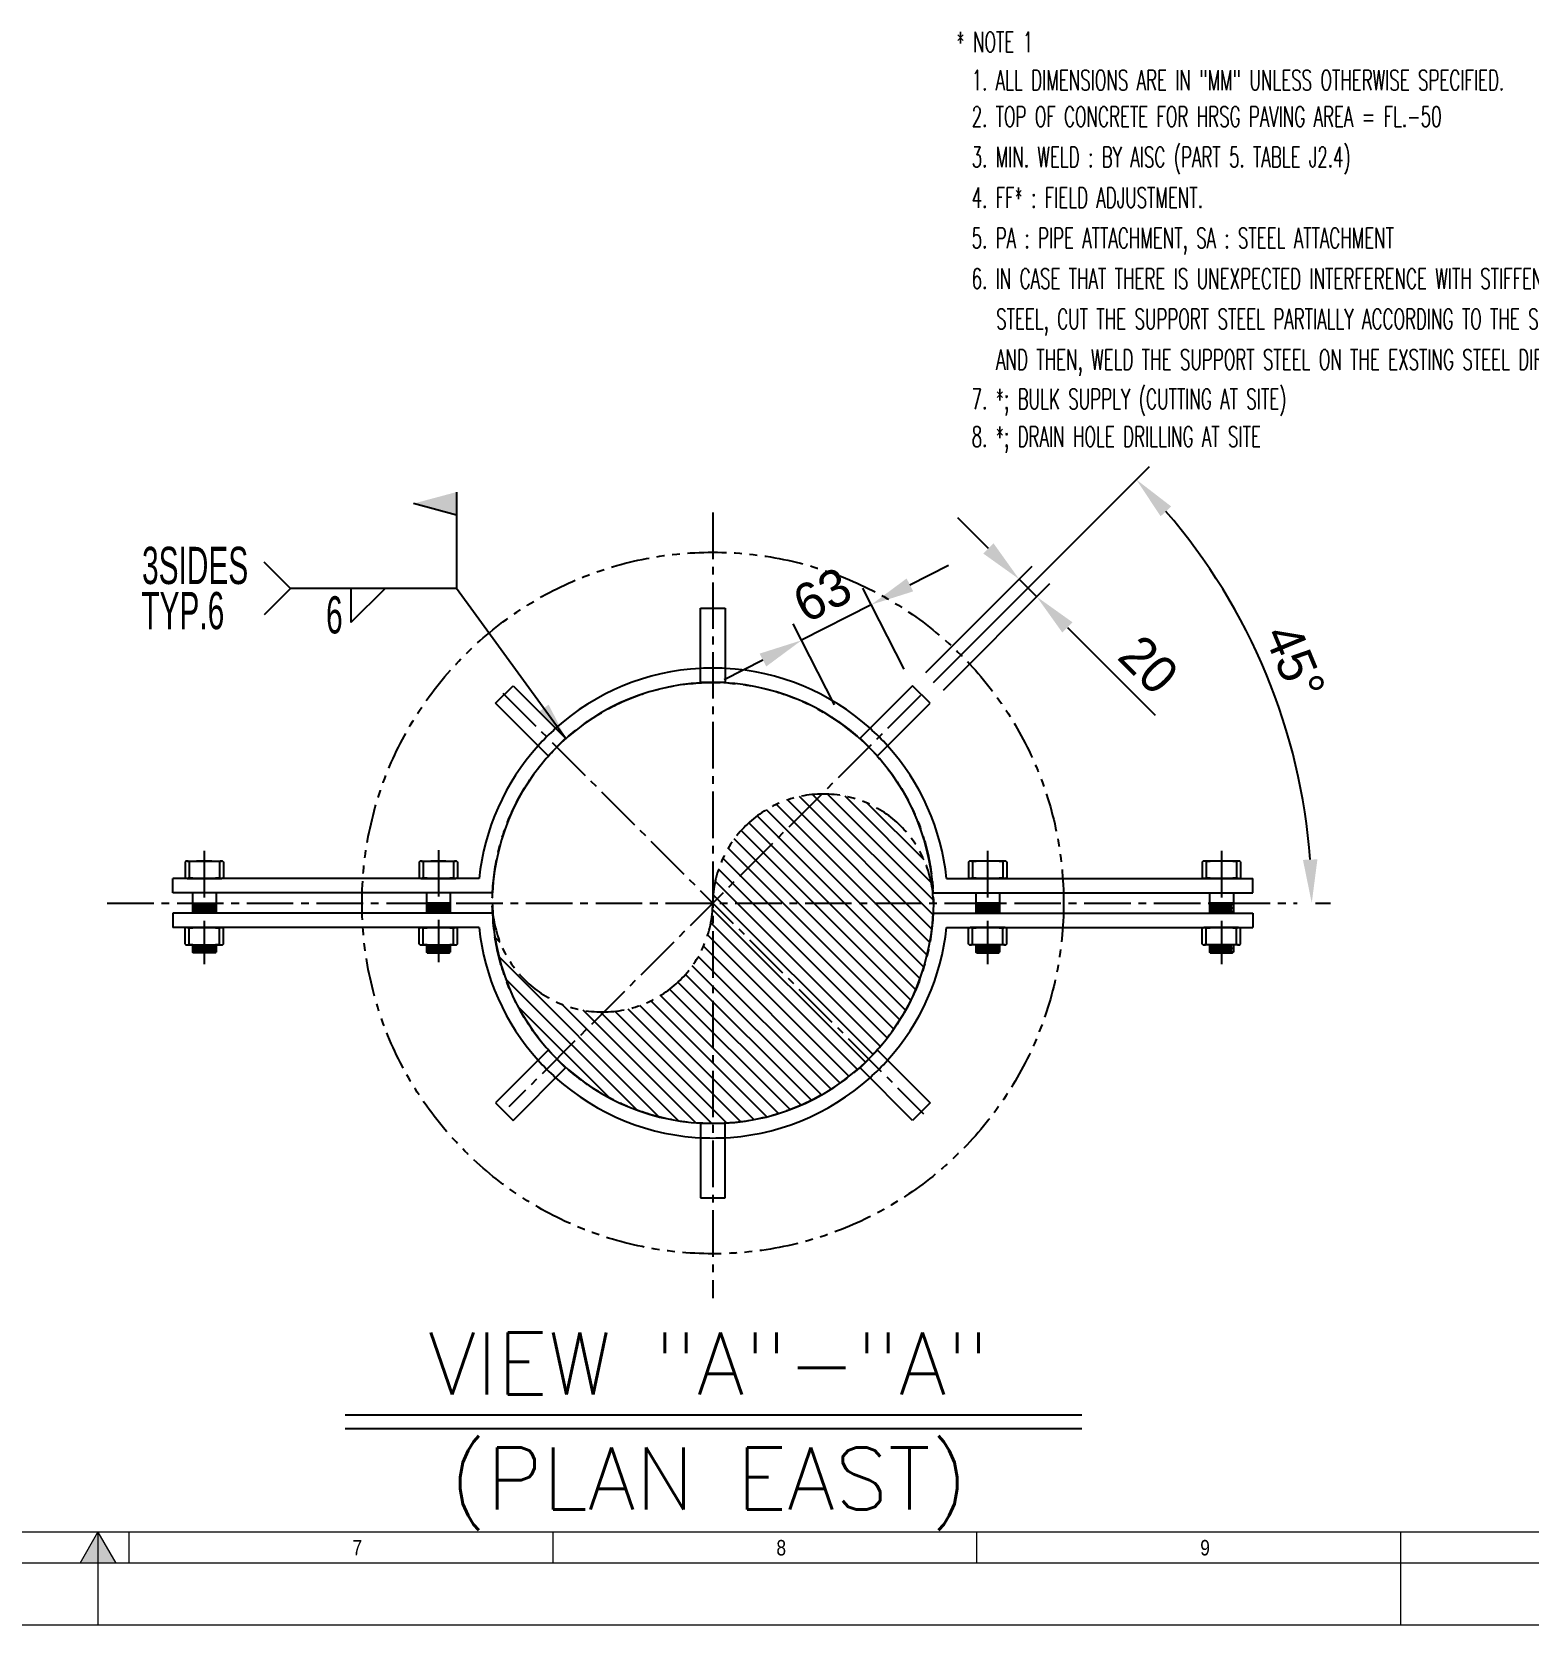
# Model space of a CAD drawing. Header units: millimetres. Extents: x 0 to 4222, y 0 to 2966.
# Drawn here: x 2047 to 3254, y 0 to 1285 of the extents above; entities that cross this region are included whole.
import ezdxf
from ezdxf.enums import TextEntityAlignment as Align

# ---------------------------------------------------------------- set-up
doc = ezdxf.new("R2010")
doc.units = ezdxf.units.MM
doc.header["$LTSCALE"] = 50
doc.linetypes.add('CENTER2', pattern=[1.125, 0.75, -0.125, 0.125, -0.125])
doc.linetypes.add('PHANTOM2', pattern=[1.25, 0.625, -0.125, 0.125, -0.125, 0.125, -0.125])
for name, color, linetype in [('1. continuous', 3, 'Continuous'), ('2', 2, 'Continuous'), ('3', 3, 'Continuous'), ('3. phantom', 6, 'PHANTOM2'), ('5. text', 2, 'Continuous'), ('7. center', 1, 'CENTER2'), ('dimension', 7, 'Continuous'), ('text', 2, 'Continuous')]:
    doc.layers.add(name, color=color, linetype=linetype)
for name, color, linetype, lineweight in [('4', 4, 'Continuous', 9), ('G-ANNO-BRDR', 3, 'Continuous', 0), ('G-ANNO-TTLB', 7, 'Continuous', 0)]:
    doc.layers.add(name, color=color, linetype=linetype, lineweight=lineweight)
doc.styles.add('ROMANS', font='romans.shx', dxfattribs={"width": 0.8, "bigfont": 'whgtxt.shx'})
doc.styles.add('Style-Arial', font='ARIAL.TTF')
doc.dimstyles.new('ISO-25', dxfattribs={"dimscale": 10, "dimtxt": 3, "dimasz": 3, "dimexe": 1.5, "dimexo": 1.5, "dimgap": 1, "dimtad": 1, "dimdec": 0, "dimrnd": 0.5, "dimtxsty": 'Standard', "dimcen": 2.5, "dimclrd": 4, "dimclre": 4, "dimclrt": 2, "dimadec": 0, "dimazin": 0, "dimtfac": 1, "dimtdec": 0, "dimtmove": 0, "dimatfit": 3, "dimfxl": 1, "dimarcsym": 0})
doc.dimstyles.get("Standard").update_dxf_attribs({"dimtxt": 0.18, "dimasz": 0.18, "dimexe": 0.18, "dimexo": 0.0625, "dimgap": 0.09, "dimtad": 0, "dimtih": 1, "dimtoh": 1, "dimdec": 4, "dimzin": 0, "dimdsep": 46, "dimtxsty": 'Standard', "dimcen": 0.09, "dimadec": 0, "dimazin": 0, "dimtfac": 1, "dimtdec": 4, "dimtofl": 0, "dimtmove": 0, "dimatfit": 3, "dimfxl": 1, "dimtolj": 1, "dimtzin": 0, "dimarcsym": 0})

# ---------------------------------------------------------------- blocks, each defined once
blk = doc.blocks.new('*D9')
at = {"color": 4, "lineweight": -2}
for p, q in [((2773.586910920321, 760.1079836997592), (2947.672343674619, 934.1934164540561)), ((3081.600302678954, 582.1999995908341), (3093.472790805411, 582.1999995908343))]:
    blk.add_line(p, q, dxfattribs=at)
blk.add_arc((2595.678926811397, 582.1999995908343), 482.7938639940149, 4.154550878338709, 40.84544912166129, dxfattribs=at)
at = {"color": 4}
for points in [[(2956.629547743406, 893.9846985801021), (2965.17273104883, 901.9298310598679), (2937.065741956821, 923.5868147362581)], [(3083.033633373486, 617.3884421941524), (3071.374633471432, 616.965556399835), (3078.472790805411, 582.1999995908343)]]:
    blk.add_solid(points, dxfattribs=at)
at = {"layer": 'Defpoints', "color": 0}
for p in [(2762.980309202524, 749.501381981961), (3062.021988817107, 707.1562464511215), (2107.504680716614, 582.1999995908343), (3066.600302678954, 582.1999995908344), (2431.25033564406, 417.7714084234973)]:
    blk.add_point(p, dxfattribs=at)
at = {"color": 2, "insert": (3064.819284490287, 776.5242983979954), "char_height": 30, "attachment_point": 5, "rotation": 292.5}
blk.add_mtext('45°', dxfattribs=at)
blk = doc.blocks.new('*D10')
at = {"color": 4, "lineweight": -2}
for p, q in [((2817.869478577772, 868.0301616638558), (2793.120741236244, 892.7788990053854)), ((2767.364440909332, 768.0276493123596), (2853.2248176371, 853.8880260401241)), ((2781.506576533063, 753.8855136886286), (2867.366953260831, 839.7458904163932)), ((2842.618215919301, 843.2814243223262), (2856.760351543032, 829.1392886985952)), ((2881.509088884561, 804.3905513570658), (2952.219767003215, 733.6798732384098))]:
    blk.add_line(p, q, dxfattribs=at)
at = {"color": 4}
for points in [[(2821.994268134695, 872.1549512207773), (2813.744689020851, 863.9053721069342), (2842.618215919301, 843.2814243223262)], [(2885.633878441482, 808.5153409139873), (2877.384299327639, 800.2657618001442), (2856.760351543032, 829.1392886985952)]]:
    blk.add_solid(points, dxfattribs=at)
at = {"layer": 'Defpoints', "color": 0}
for p in [(2856.760351543032, 829.1392886985952), (2756.757839191534, 757.4210475945616), (2770.899974815265, 743.2789119708307)]:
    blk.add_point(p, dxfattribs=at)
at = {"color": 2, "insert": (2946.916466144316, 774.3385131566367), "char_height": 30, "attachment_point": 5, "rotation": 314.9999999999991}
blk.add_mtext('20', dxfattribs=at)
blk = doc.blocks.new('*D23')
at = {"color": 4, "lineweight": -2}
for p, q in [((2754.548903889812, 838.6466363557893), (2785.71406371825, 854.575629194884)), ((2749.931127974779, 770.7775446638921), (2716.557032844619, 836.0741405860252)), ((2723.383744061374, 822.7176435166948), (2667.231305756709, 794.0172680789747)), ((2693.778689670114, 742.0771692261719), (2660.404594539954, 807.3737651483051)), ((2636.066145928271, 778.08827523988), (2604.900986099834, 762.1592824007853))]:
    blk.add_line(p, q, dxfattribs=at)
at = {"color": 4}
for points in [[(2751.894071749963, 843.8408296605288), (2757.203736029661, 833.4524430510496), (2723.383744061374, 822.7176435166948)], [(2633.411313788422, 783.2824685446195), (2638.720978068121, 772.8940819351403), (2667.231305756709, 794.0172680789747)]]:
    blk.add_solid(points, dxfattribs=at)
at = {"layer": 'Defpoints', "color": 0}
for p in [(2667.231305756709, 794.0172680789747), (2756.757839191534, 757.4210475945616), (2700.605400886869, 728.7206721568415)]:
    blk.add_point(p, dxfattribs=at)
at = {"color": 2, "insert": (2683.929672881117, 830.6282842467187), "char_height": 30, "attachment_point": 5, "rotation": 27.072274648082267}
blk.add_mtext('63', dxfattribs=at)

msp = doc.modelspace()

# ---------------------------------------------------------------- hatches: boundary and pattern name
at = {"layer": '3. phantom'}
h = msp.add_hatch(dxfattribs=at)
h.set_pattern_fill('ANSI31', color=256, scale=69.9999931102369, angle=-90.00000000000001, style=0)
h.set_pattern_definition([(315, (2980.234899942097, 4436.716668942243), (6.187183726407516, 6.187183726407511), [])])
edge = h.paths.add_edge_path()
edge.add_arc((2684.578918061387, 581.1375821876534), 88.90633934085722, 0.6846922567203785, 179.3153077432564)
edge.add_line((2595.678926811366, 582.1999995908726), (2773.478909311401, 582.1999995908344))
edge = h.paths.add_edge_path()
edge.add_line((2773.478909311401, 582.1999995908344), (2595.678926811366, 582.1999995908726))
edge.add_line((2595.678926811366, 582.1999995908726), (2595.678926811366, 404.4000170908378))
edge.add_arc((2595.678556789349, 582.2003696128897), 177.800352522434, 270.0001192387957, 359.9998807611931)
edge = h.paths.add_edge_path()
edge.add_arc((2595.679296833383, 582.2003696128897), 177.8003525224345, 180.0001192387946, 269.999880761205)
edge.add_line((2595.678926811366, 404.4000170908378), (2595.678926811366, 582.1999995908726))
edge.add_arc((2506.778935561353, 583.262416994153), 88.90633934085841, 180.6846922567833, 359.31530774321465, ccw=False)

# ---------------------------------------------------------------- linework, layer by layer
at = {"layer": '1. continuous'}
for p, q in [((2170.191428335726, 615.3770796588183), (2170.191428335726, 602.6895809075853)), ((2171.832053174247, 616.0333295942268), (2199.525800448485, 616.0333295942268)), ((2173.472678012768, 615.3770796588183), (2173.472678012768, 602.6895809075853)), ((2197.885175609964, 615.3770796588183), (2197.885175609964, 602.6895809075853)), ((2201.166425287006, 615.3770796588183), (2201.166425287006, 602.6895809075853)), ((2358.959420525265, 615.3770796588183), (2358.959420525265, 602.6895809075853)), ((2360.600045363787, 616.0333295942268), (2388.293792638024, 616.0333295942268)), ((2362.240670202308, 615.3770796588183), (2362.240670202308, 602.6895809075853)), ((2386.653167799503, 615.3770796588183), (2386.653167799503, 602.6895809075853)), ((2389.934417476545, 615.3770796588183), (2389.934417476545, 602.6895809075853)), ((2801.709376948756, 615.3770796588183), (2801.709376948756, 602.6895809075853)), ((2831.043749061515, 616.0333295942268), (2803.350001787278, 616.0333295942268)), ((2804.990626625799, 615.3770796588183), (2804.990626625799, 602.6895809075853)), ((2829.403124222994, 615.3770796588183), (2829.403124222994, 602.6895809075853)), ((2832.684373900036, 615.3770796588183), (2832.684373900036, 602.6895809075853)), ((2990.191428335712, 615.3770796588183), (2990.191428335712, 602.6895809075852)), ((3019.52580044847, 616.0333295942266), (2991.832053174233, 616.0333295942266)), ((2993.472678012754, 615.3770796588183), (2993.472678012754, 602.6895809075852)), ((3017.885175609949, 615.3770796588183), (3017.885175609949, 602.6895809075852)), ((3021.166425286992, 615.3770796588183), (3021.166425286992, 602.6895809075852)), ((2407.253212861213, 602.0333309721768), (2160.3039293089, 602.0333309721692)), ((2160.3039293089, 590.3666654538057), (2160.3039293089, 602.0333309721768)), ((2171.832053174247, 602.0333309721768), (2199.525800448485, 602.0333309721768)), ((2360.600045363787, 602.0333309721768), (2388.293792638024, 602.0333309721768)), ((2784.104640761657, 602.0333309721768), (3031.053924313818, 602.0333309721768)), ((2831.043749061515, 602.0333309721768), (2803.350001787278, 602.0333309721768)), ((3019.52580044847, 602.0333309721768), (2991.832053174233, 602.0333309721768)), ((3031.053924313818, 590.3666654538056), (3031.053924313818, 602.0333309721768)), ((2418.06659800035, 590.3666654538057), (2160.3039293089, 590.3666654538057)), ((2176.097677754402, 590.3666654538057), (2176.097677754402, 574.033333728077)), ((2176.097677754402, 582.1999995909414), (2195.26017586833, 582.1999995909414)), ((2176.097677754402, 581.0333330391057), (2195.26017586833, 581.0333330391057)), ((2176.097677754402, 578.1166666595092), (2195.26017586833, 578.1166666595092)), ((2176.972677668275, 579.5749998493075), (2194.385175954442, 579.5749998493075)), ((2195.260175868322, 590.3666654538057), (2195.26017586833, 574.033333728077)), ((2364.865669943949, 590.3666654538057), (2364.865669943942, 574.033333728077)), ((2384.028168057869, 582.1999995909414), (2364.865669943942, 582.1999995909414)), ((2384.028168057869, 581.0333330391057), (2364.865669943942, 581.0333330391057)), ((2384.028168057869, 578.1166666595092), (2364.865669943942, 578.1166666595092)), ((2383.153168143996, 579.5749998493075), (2365.74066985783, 579.5749998493075)), ((2384.028168057876, 590.3666654538057), (2384.028168057869, 574.033333728077)), ((2773.29125562252, 590.3666654538057), (3031.053924313818, 590.3666654538056)), ((2807.61562636744, 590.3666654538057), (2807.615626367432, 574.0333337280847)), ((2826.77812448136, 582.199999590949), (2807.61562636744, 582.1999995909414)), ((2826.77812448136, 581.0333330391057), (2807.615626367432, 581.0333330391057)), ((2826.77812448136, 578.1166666595092), (2807.615626367432, 578.1166666595092)), ((2825.903124567487, 579.5749998493075), (2808.490626281321, 579.5749998493075)), ((2826.778124481368, 590.3666654538057), (2826.77812448136, 574.0333337280847)), ((2996.097677754396, 590.3666654538056), (2996.097677754388, 574.033333728077)), ((3015.260175868315, 582.1999995909414), (2996.097677754396, 582.1999995909414)), ((3015.260175868315, 581.0333330391056), (2996.097677754388, 581.0333330391056)), ((3015.260175868315, 578.1166666595091), (2996.097677754388, 578.1166666595091)), ((3014.385175954443, 579.5749998493075), (2996.972677668276, 579.5749998493075)), ((3015.260175868323, 590.3666654538056), (3015.260175868315, 574.033333728077)), ((2418.06659800035, 574.033333728077), (2160.3039293089, 574.033333728077)), ((2160.3039293089, 574.033333728077), (2160.3039293089, 562.3666682097058)), ((2176.097677754402, 575.2000002799202), (2195.26017586833, 575.2000002799202)), ((2176.972677668275, 576.6583334697109), (2194.385175954442, 576.6583334697109)), ((2384.028168057869, 575.2000002799202), (2364.865669943942, 575.2000002799202)), ((2383.153168143996, 576.6583334697109), (2365.74066985783, 576.6583334697109)), ((2773.29125562252, 574.033333728077), (3031.053924313818, 574.033333728077)), ((2826.77812448136, 575.2000002799202), (2807.615626367432, 575.2000002799202)), ((2825.903124567487, 576.6583334697185), (2808.490626281321, 576.6583334697185)), ((3015.260175868315, 575.2000002799202), (2996.097677754388, 575.2000002799202)), ((3014.385175954443, 576.6583334697109), (2996.972677668276, 576.6583334697109)), ((3031.053924313818, 574.033333728077), (3031.053924313818, 562.3666682097057)), ((2407.253212861213, 562.3666682097058), (2160.3039293089, 562.3666682097058)), ((2170.191428335726, 549.0229195230721), (2170.191428335726, 561.7104182742975)), ((2171.832053174247, 562.3666682097058), (2199.525800448485, 562.3666682097058)), ((2173.472678012768, 549.0229195230721), (2173.472678012768, 561.7104182742975)), ((2197.885175609964, 549.0229195230721), (2197.885175609964, 561.7104182742975)), ((2201.166425287006, 549.0229195230644), (2201.166425287006, 561.7104182742975)), ((2358.959420525265, 549.0229195230721), (2358.959420525265, 561.7104182742975)), ((2360.600045363787, 562.3666682097058), (2388.293792638024, 562.3666682097058)), ((2362.240670202308, 549.0229195230721), (2362.240670202308, 561.7104182742975)), ((2386.653167799503, 549.0229195230721), (2386.653167799503, 561.7104182742975)), ((2389.934417476545, 549.0229195230721), (2389.934417476545, 561.7104182742975)), ((2784.104640761665, 562.3666682097058), (3031.053924313818, 562.3666682097057)), ((2801.709376948764, 549.0229195230644), (2801.709376948764, 561.7104182742975)), ((2831.043749061515, 562.3666682097058), (2803.350001787278, 562.3666682097058)), ((2804.990626625799, 549.0229195230721), (2804.990626625799, 561.7104182742975)), ((2829.403124222994, 549.0229195230721), (2829.403124222994, 561.7104182742975)), ((2832.684373900036, 549.0229195230721), (2832.684373900036, 561.7104182742975)), ((2990.19142833572, 549.0229195230643), (2990.19142833572, 561.7104182742974)), ((3019.52580044847, 562.3666682097057), (2991.832053174233, 562.3666682097057)), ((2993.472678012754, 549.022919523072), (2993.472678012754, 561.7104182742974)), ((3017.885175609949, 549.022919523072), (3017.885175609949, 561.7104182742974)), ((3021.166425286992, 549.022919523072), (3021.166425286992, 561.7104182742974)), ((2171.832053174247, 548.3666695876636), (2199.525800448485, 548.3666695876636)), ((2176.097677754402, 548.3666695876636), (2176.097677754402, 542.5333368284704)), ((2176.097677754402, 545.450003208067), (2195.26017586833, 545.450003208067)), ((2176.097677754402, 542.5333368284704), (2195.26017586833, 542.5333368284704)), ((2176.68101103032, 541.9500035525526), (2176.097677754402, 542.5333368284704)), ((2194.676842592412, 541.9500035525526), (2176.681011030313, 541.9500035525526)), ((2176.972677668275, 546.9083363978654), (2194.385175954442, 546.9083363978654)), ((2176.972677668275, 543.9916700182687), (2194.385175954449, 543.9916700182687)), ((2194.676842592412, 541.9500035525526), (2195.26017586833, 542.5333368284704)), ((2195.26017586833, 548.3666695876636), (2195.26017586833, 542.5333368284704)), ((2360.600045363787, 548.3666695876636), (2388.293792638024, 548.3666695876636)), ((2364.865669943942, 548.3666695876636), (2364.865669943942, 542.5333368284704)), ((2384.028168057869, 545.450003208067), (2364.865669943942, 545.450003208067)), ((2384.028168057869, 542.5333368284704), (2364.865669943942, 542.5333368284704)), ((2365.449003219852, 541.9500035525526), (2364.865669943942, 542.5333368284704)), ((2365.449003219852, 541.9500035525526), (2383.444834781959, 541.9500035525526)), ((2383.153168143996, 546.9083363978654), (2365.740669857822, 546.9083363978654)), ((2383.153168143996, 543.9916700182687), (2365.740669857822, 543.9916700182687)), ((2383.444834781951, 541.9500035525526), (2384.028168057869, 542.5333368284704)), ((2384.028168057869, 548.3666695876636), (2384.028168057869, 542.5333368284704)), ((2831.043749061515, 548.3666695876636), (2803.350001787278, 548.3666695876636)), ((2807.615626367432, 548.3666695876636), (2807.615626367432, 542.5333368284704)), ((2826.77812448136, 545.450003208067), (2807.615626367432, 545.450003208067)), ((2826.77812448136, 542.5333368284704), (2807.615626367432, 542.5333368284704)), ((2808.19895964335, 541.9500035525602), (2807.615626367432, 542.5333368284704)), ((2808.19895964335, 541.9500035525602), (2826.19479120545, 541.9500035525602)), ((2825.903124567487, 546.9083363978654), (2808.490626281321, 546.9083363978654)), ((2825.903124567487, 543.9916700182687), (2808.490626281321, 543.9916700182687)), ((2826.19479120545, 541.9500035525602), (2826.77812448136, 542.5333368284704)), ((2826.77812448136, 548.3666695876636), (2826.77812448136, 542.5333368284704)), ((3019.52580044847, 548.3666695876636), (2991.832053174233, 548.3666695876636)), ((2996.097677754388, 548.3666695876636), (2996.097677754388, 542.5333368284703)), ((3015.260175868315, 545.4500032080668), (2996.097677754388, 545.4500032080668)), ((3015.260175868315, 542.5333368284703), (2996.097677754388, 542.5333368284703)), ((2996.681011030306, 541.9500035525525), (2996.097677754388, 542.5333368284703)), ((2996.681011030306, 541.9500035525525), (3014.676842592405, 541.9500035525525)), ((3014.385175954443, 546.9083363978652), (2996.972677668276, 546.9083363978652)), ((3014.385175954443, 543.9916700182687), (2996.972677668276, 543.9916700182687)), ((3014.676842592405, 541.9500035525525), (3015.260175868315, 542.5333368284703)), ((3015.260175868315, 548.3666695876636), (3015.260175868315, 542.5333368284703))]:
    msp.add_line(p, q, dxfattribs=at)
for centre, radius, start, end in [((2595.678926811435, 582.1999995909414), 189.4666480184059, 93.02546200067785, 131.9745379993965), ((2595.678926811435, 582.1999995909414), 189.4666480184059, 48.0254620006328, 86.97453799932214), ((2595.678926811435, 582.1999995909414), 177.7999825000331, 2.63262214895574, 177.3673778514608), ((2595.678926811435, 582.1999995909414), 189.4666480184059, 138.0254620007522, 173.9912810418109), ((2595.678926811435, 582.1999995909414), 189.4666480184059, 6.008718958189053, 41.9745379992771), ((2171.832053174247, 613.654423578371), 2.378906015855761, 46.3971810273889, 133.6028189726111), ((2185.678926811366, 502.1870908000205), 113.8462387942066, 83.84508920108861, 96.15491079891142), ((2199.525800448485, 613.654423578371), 2.378906015855761, 46.3971810273889, 133.6028189726111), ((2360.600045363787, 613.654423578371), 2.378906015855761, 46.3971810273889, 133.6028189726111), ((2374.446919000905, 502.1870908000205), 113.8462387942066, 83.84508920108861, 96.15491079891142), ((2388.293792638024, 613.654423578371), 2.378906015855761, 46.3971810273889, 133.6028189726111), ((2803.350001787278, 613.654423578371), 2.378906015855761, 46.3971810273889, 133.6028189726111), ((2817.196875424396, 502.1870908000205), 113.8462387942066, 83.84508920108861, 96.15491079891142), ((2831.043749061515, 613.654423578371), 2.378906015855761, 46.3971810273889, 133.6028189726111), ((2991.832053174233, 613.654423578371), 2.378906015855761, 46.3971810273889, 133.6028189726111), ((3005.678926811352, 502.1870908000205), 113.8462387942066, 83.84508920108861, 96.15491079891142), ((3019.52580044847, 613.654423578371), 2.378906015855761, 46.3971810273889, 133.6028189726111), ((2171.832053174247, 604.4122369880325), 2.378906015855761, 226.3971810273889, 313.6028189726111), ((2185.67892681132, 715.8795697673228), 113.8462387951483, 263.8450892010885, 276.1549107989114), ((2199.525800448485, 604.4122369880325), 2.378906015855761, 226.3971810273889, 313.6028189726111), ((2360.600045363787, 604.4122369880325), 2.378906015855761, 226.3971810273889, 313.6028189726111), ((2374.446919000951, 715.8795697673228), 113.8462387951483, 263.8450892010885, 276.1549107989114), ((2388.293792638024, 604.4122369880325), 2.378906015855761, 226.3971810273889, 313.6028189726111), ((2803.350001787278, 604.4122369880325), 2.378906015855761, 226.3971810273889, 313.6028189726111), ((2817.196875424442, 715.8795697673304), 113.8462387951504, 263.8450892010885, 276.1549107989114), ((2831.043749061515, 604.4122369880325), 2.378906015855761, 226.3971810273889, 313.6028189726111), ((2991.832053174233, 604.4122369880324), 2.378906015855761, 226.3971810273889, 313.6028189726111), ((3005.678926811398, 715.8795697673227), 113.8462387951483, 263.8450892010885, 276.1549107989114), ((3019.52580044847, 604.4122369880324), 2.378906015855761, 226.3971810273889, 313.6028189726111), ((2595.678926811435, 582.1999995909414), 177.7999825000331, 182.6326221485392, 357.3673778510443), ((2171.832053174247, 559.9877621938501), 2.378906015855761, 46.3971810273889, 133.6028189726111), ((2185.678926811366, 448.5204294155074), 113.8462387942044, 83.84508920108861, 96.15491079891142), ((2199.525800448485, 559.9877621938501), 2.378906015855761, 46.3971810273889, 133.6028189726111), ((2360.600045363787, 559.9877621938501), 2.378906015855761, 46.3971810273889, 133.6028189726111), ((2374.446919000905, 448.5204294155074), 113.8462387942044, 83.84508920108861, 96.15491079891142), ((2388.293792638024, 559.9877621938501), 2.378906015855761, 46.3971810273889, 133.6028189726111), ((2595.678926811435, 582.1999995909414), 189.4666480184059, 186.0087189581891, 221.9745379992935), ((2595.678926811435, 582.1999995909414), 189.4666480184059, 318.0254620006772, 353.9912810418109), ((2803.350001787285, 559.9877621938501), 2.378906015855761, 46.3971810273889, 133.6028189726111), ((2817.196875424396, 448.5204294155074), 113.8462387942044, 83.84508920108861, 96.15491079891142), ((2831.043749061515, 559.9877621938501), 2.378906015855761, 46.3971810273889, 133.6028189726111), ((2991.832053174241, 559.9877621938501), 2.378906015855761, 46.3971810273889, 133.6028189726111), ((3005.678926811352, 448.5204294155074), 113.8462387942044, 83.84508920108861, 96.15491079891142), ((3019.52580044847, 559.9877621938501), 2.378906015855761, 46.3971810273889, 133.6028189726111), ((2171.832053174247, 550.7455756035193), 2.378906015855761, 226.3971810273889, 313.6028189726111), ((2185.67892681132, 662.2129083828095), 113.8462387951483, 263.8450892010885, 276.1549107989114), ((2199.525800448485, 550.7455756035193), 2.378906015855761, 226.3971810273889, 313.6028189726111), ((2360.600045363787, 550.7455756035193), 2.378906015855761, 226.3971810273889, 313.6028189726111), ((2374.446919000951, 662.2129083828095), 113.8462387951483, 263.8450892010885, 276.1549107989114), ((2388.293792638024, 550.7455756035193), 2.378906015855761, 226.3971810273889, 313.6028189726111), ((2803.350001787285, 550.7455756035193), 2.378906015855761, 226.3971810273889, 313.6028189726111), ((2817.196875424442, 662.2129083828095), 113.846238795146, 263.8450892010885, 276.1549107989114), ((2831.043749061515, 550.7455756035193), 2.378906015855761, 226.3971810273889, 313.6028189726111), ((2991.832053174241, 550.7455756035192), 2.378906015855761, 226.3971810273889, 313.6028189726111), ((3005.678926811398, 662.2129083828095), 113.8462387951483, 263.8450892010885, 276.1549107989114), ((3019.52580044847, 550.7455756035192), 2.378906015855761, 226.3971810273889, 313.6028189726111), ((2595.678926811435, 582.1999995909414), 189.4666480184059, 228.0254620006492, 268.2356885692971), ((2595.678926811435, 582.1999995909414), 189.4666480184059, 271.7643114307029, 311.9745379993213)]:
    msp.add_arc(centre, radius, start, end, dxfattribs=at)
at = {"layer": '2'}
for centre, start, end in [((2595.678926811313, 582.1999995909414), 86.97453799928509, 93.02546200064083), ((2595.678926811435, 582.1999995909414), 131.9745379993965, 138.0254620007522), ((2595.678926811298, 582.1999995909414), 41.97453799924755, 48.02546200060349), ((2595.678926811435, 582.1999995907274), 221.9745379992478, 228.0254620006033), ((2595.678926811298, 582.1999995907274), 311.9745379993965, 318.0254620007524), ((2595.678926811313, 582.199999590728), 266.9745379993598, 273.0254620007153)]:
    msp.add_arc(centre, 189.4666480184059, start, end, dxfattribs=at)
at = {"layer": '3'}
for p, q in [((2585.678926811435, 819.9999820909745), (2605.678926811435, 819.9999820909745)), ((2585.678926811435, 759.9999820909745), (2585.678926811435, 819.9999820909745)), ((2605.678926811435, 819.9999820909745), (2605.678926811435, 759.9999820909745)), ((2605.678926811435, 759.9999820909745), (2585.678926811435, 759.9999820909745)), ((2420.457878807468, 743.27891197083), (2434.600014431198, 757.4210475945615)), ((2434.600014431198, 757.4210475945615), (2477.026421302391, 714.9946407233683)), ((2756.757839191534, 757.4210475945615), (2714.331432320341, 714.9946407233683)), ((2770.899974815265, 743.27891197083), (2756.757839191534, 757.4210475945615)), ((2462.88428567866, 700.8525050996373), (2420.457878807468, 743.27891197083)), ((2728.473567944072, 700.8525050996373), (2770.899974815265, 743.27891197083)), ((2477.026421302391, 714.9946407233683), (2462.88428567866, 700.8525050996373)), ((2465.830564339773, 703.7987837605236), (2474.080142641646, 712.0483620623967)), ((2714.331432320341, 714.9946407233683), (2728.473567944072, 700.8525050996373)), ((2725.527289282959, 703.7987837605236), (2717.277710981086, 712.0483620623967)), ((2462.88428567866, 463.5474940820316), (2420.457878807468, 421.1210872108388)), ((2477.026421302391, 449.4053584583005), (2462.88428567866, 463.5474940820316)), ((2714.331432320341, 449.4053584583005), (2728.473567944072, 463.5474940820316)), ((2728.473567944072, 463.5474940820316), (2770.899974815265, 421.1210872108388)), ((2465.830564339773, 460.6012154211452), (2474.080142641646, 452.3516371192721)), ((2725.527289282959, 460.6012154211452), (2717.277710981086, 452.3516371192721)), ((2434.600014431198, 406.9789515871073), (2477.026421302391, 449.4053584583005)), ((2756.757839191534, 406.9789515871073), (2714.331432320341, 449.4053584583005)), ((2420.457878807468, 421.1210872108388), (2434.600014431198, 406.9789515871073)), ((2770.899974815265, 421.1210872108388), (2756.757839191534, 406.9789515871073)), ((2605.678926811437, 404.400017090695), (2585.678926811437, 404.4000170906947)), ((2585.678926811437, 404.4000170906947), (2585.678926811438, 344.4000170906947)), ((2605.678926811438, 344.400017090695), (2605.678926811437, 404.400017090695)), ((2585.678926811438, 344.4000170906947), (2605.678926811438, 344.400017090695))]:
    msp.add_line(p, q, dxfattribs=at)
at = {"layer": '3. phantom'}
for radius in [282.7999721653885, 177.7999825000331]:
    msp.add_circle((2595.678926811358, 582.1999995908726), radius, dxfattribs=at)
for centre, radius, start, end in [((2684.57891806138, 581.1346576546929), 88.90637433667966, 0.6865768395833121, 179.3134231604167), ((2506.778935561353, 583.2653415270524), 88.90637433668138, 180.6865768395833, 359.3134231604167)]:
    msp.add_arc(centre, radius, start, end, dxfattribs=at)
at = {"layer": '5. text'}
for p, q in [((2299.255482255482, 169.4653712202917), (2893.210264468341, 169.4653712202917)), ((2299.255482255482, 158.4187343289514), (2893.210264468341, 158.4187343289514))]:
    msp.add_line(p, q, dxfattribs=at)
at = {"layer": '7. center'}
for p, q in [((2595.678926811366, 896.9890709910683), (2595.678926811366, 263.58864394639)), ((2426.466473156111, 751.4124532460518), (2765.547163668205, 412.3317627339727)), ((2762.980309202524, 749.5013819819612), (2431.25033564406, 417.7714084234973)), ((2185.678926811366, 624.1953485585827), (2185.678926811366, 532.9854192093901)), ((2374.446919000905, 624.897467154864), (2374.446919000905, 534.6054871636638)), ((2817.196875424396, 624.1953485585827), (2817.196875424396, 532.9854192093901)), ((3005.678926811352, 624.1953485585827), (3005.678926811352, 532.9854192093901)), ((2107.504680716614, 582.1999995908344), (3066.600302678954, 582.1999995908343))]:
    msp.add_line(p, q, dxfattribs=at)
at = {"layer": 'dimension', "color": 2}
for p, q in [((2389.016906488701, 913.5162882364011), (2389.016906488701, 835.8756049964313)), ((2389.016906488701, 894.8813169890154), (2354.243576742287, 904.1988026127065)), ((2255.206815903803, 835.8756049964313), (2233.993612468214, 857.0888084320313)), ((2255.206815903803, 835.8756049964313), (2233.993612468214, 814.6624015608386)), ((2389.016906488701, 835.8756049964313), (2255.206815903803, 835.8756049964313)), ((2303.854955723189, 835.8756049964313), (2303.854955723189, 808.3063781798473)), ((2331.424182539777, 835.8756049964313), (2303.854955723189, 808.3063781798473))]:
    msp.add_line(p, q, dxfattribs=at)
msp.add_solid([(2354.243576742287, 904.1988026127065), (2389.016906488701, 894.8813169890154), (2354.243576742287, 904.1988026127065), (2389.016906488701, 913.5162882364011)], dxfattribs=at)
at = {"layer": 'G-ANNO-BRDR', "color": 3, "lineweight": 13, "ltscale": 0.1725117910267067}
msp.add_line((4200.000000699281, -2.906163899751846e-06), (6.992813723627478e-07, -2.906163899751846e-06), dxfattribs=at)
at = {"layer": 'G-ANNO-TTLB', "color": 7, "lineweight": 13, "ltscale": 0.1725117910267067}
for p, q in [((4150.059453731377, 74.91081754568495), (99.88109463508954, 74.91081754568495)), ((2085.583406581576, 49.94054406174018), (2100.00000069934, 74.91081754568495)), ((2100.00000069934, 74.91081754568495), (2100.000000699223, -2.906163899751846e-06)), ((2100.000000699223, 74.91081754568495), (2100.000000699223, 49.94054406173291)), ((2100.00000069934, 74.91081754568495), (2114.416594817045, 49.94054406173291)), ((2124.95029796442, 74.91081754568495), (2124.95029796442, 49.94054406173291)), ((2466.623544100006, 74.91081754568495), (2466.623544100006, 49.94054406173291)), ((2808.296790235534, 74.91081754568495), (2808.296790235534, 49.94054406173291)), ((3149.97003637112, 74.91081754568495), (3149.97003637112, 49.94054406173291)), ((4175.029727215329, 49.94054406173291), (74.9108211511375, 49.94054406173291)), ((2114.416594817045, 49.94054406173291), (2085.583406581576, 49.94054406173291)), ((3150.000000699223, 49.94054406173291), (3150.000000699223, -2.906163899751846e-06))]:
    msp.add_line(p, q, dxfattribs=at)
msp.add_solid([(2085.583406581576, 49.94054406174018), (2100.00000069934, 74.91081754568495), (2114.416594817045, 49.94054406173291)], dxfattribs=at)

# ---------------------------------------------------------------- texts
at = {"layer": '4', "color": 7, "style": 'Style-Arial', "width": 0.7999999999999999}
for s, p in [('7', (2305.167838879952, 56.18311243272092)), ('8', (2646.936469416283, 56.18311243272092)), ('9', (2988.596089208881, 56.18311243272092))]:
    msp.add_text(s, height=12.48513674197384, dxfattribs=at).set_placement(p)
at = {"layer": '5. text', "style": 'ROMANS'}
for s, p in [('VIEW "A"-"A"', (2592.291546401168, 186.047855604832)), ('(PLAN EAST)', (2592.291546401168, 93.11144788150614))]:
    msp.add_text(s, height=50, dxfattribs=at).set_placement(p, align=Align.CENTER)
at = {"layer": 'dimension', "color": 4, "width": 0.6}
for s, p in [('3SIDES', (2135.540024590431, 839.368257428162)), ('TYP.6', (2134.967928150883, 802.9645986087262))]:
    msp.add_text(s, height=30, dxfattribs=at).set_placement(p)
msp.add_text('6', height=30, dxfattribs=at).set_placement((2290.572930354232, 799.5241725585574), align=Align.CENTER)
at = {"layer": 'text', "style": 'ROMANS', "width": 0.5999999999999999}
for s, p in [('* NOTE 1', (2791.923662829846, 1276.365304312864)), ('1. ALL DIMENSIONS ARE IN "MM" UNLESS OTHERWISE SPECIFIED.', (2804.319512260219, 1245.617043292818)), ('2. TOP OF CONCRETE FOR HRSG PAVING AREA = FL.-50', (2804.319512260219, 1216.276702948117)), ('3. MIN. WELD : BY AISC (PART 5. TABLE J2.4)', (2804.319512260219, 1183.580017938183)), ('4. FF* : FIELD ADJUSTMENT.', (2804.319512260219, 1150.939677593479)), ('5. PA : PIPE ATTACHMENT, SA : STEEL ATTACHMENT', (2804.319512260219, 1118.299337248783)), ('6. IN CASE THAT THERE IS UNEXPECTED INTERFERENCE WITH STIFFENER/RIB PLATE OF EXISTING ', (2804.319512260219, 1085.658996904079)), ('STEEL, CUT THE SUPPORT STEEL PARTIALLY ACCORDING TO THE SHAPE OF STIFFENER/RIB PLATE, ', (2824.040936695608, 1053.018656559375)), ('AND THEN, WELD THE SUPPORT STEEL ON THE EXSTING STEEL DIRECTLY.', (2824.040936695608, 1020.378316214671)), ('7. *; BULK SUPPLY (CUTTING AT SITE)', (2804.319512260219, 988.5553365136248)), ('8. *; DRAIN HOLE DRILLING AT SITE', (2804.319512862701, 958.2707287967814))]:
    msp.add_text(s, height=16.36800000000001, dxfattribs=at).set_placement(p, align=Align.MIDDLE_LEFT)

# ---------------------------------------------------------------- dimensions: what is measured, and where the dimension line sits
dim = msp.add_angular_dim_2l(base=(3062.021988817107, 707.1562464511215), line1=((2107.504680716614, 582.1999995908344), (3066.600302678954, 582.1999995908343)), line2=((2762.980309202524, 749.5013819819612), (2431.25033564406, 417.7714084234973)), dimstyle='Standard', override={"dimscale": 10, "dimtxt": 3, "dimasz": 3.5, "dimexe": 1.5, "dimexo": 1.5, "dimgap": 1, "dimtad": 1, "dimtih": 0, "dimtoh": 0, "dimdec": 0, "dimrnd": 0.5, "dimzin": 8, "dimdsep": 44, "dimcen": 2.5, "dimclrd": 4, "dimclre": 4, "dimclrt": 2, "dimtdec": 0, "dimtofl": 1, "dimtolj": 0, "dimtzin": 8, "dimarcsym": 1})
dim.commit()
dim.dimension.update_dxf_attribs({"geometry": '*D9', "text_midpoint": (3064.819284490287, 776.5242983979952)})
dim = msp.add_aligned_dim(p1=(2756.757839191534, 757.4210475945615), p2=(2770.899974815265, 743.2789119708304), distance=121.42490923886966, dimstyle='Standard', override={"dimscale": 10, "dimtxt": 3, "dimasz": 3.5, "dimexe": 1.5, "dimexo": 1.5, "dimgap": 1, "dimtad": 1, "dimtih": 0, "dimtoh": 0, "dimdec": 0, "dimrnd": 0.5, "dimzin": 8, "dimdsep": 44, "dimcen": 2.5, "dimclrd": 4, "dimclre": 4, "dimclrt": 2, "dimtdec": 0, "dimtofl": 1, "dimtolj": 0, "dimtzin": 8, "dimarcsym": 1})
dim.commit()
dim.dimension.update_dxf_attribs({"geometry": '*D10', "text_midpoint": (2946.916466144316, 774.3385131566367)})
dim = msp.add_linear_dim(base=(2667.231305756709, 794.0172680789747), p1=(2756.757839191534, 757.4210475945615), p2=(2700.605400886869, 728.7206721568414), angle=207.07227464808244, dimstyle='Standard', override={"dimscale": 10, "dimtxt": 3, "dimasz": 3.5, "dimexe": 1.5, "dimexo": 1.5, "dimgap": 1, "dimtad": 1, "dimtih": 0, "dimtoh": 0, "dimdec": 0, "dimrnd": 0.5, "dimzin": 8, "dimdsep": 44, "dimcen": 2.5, "dimclrd": 4, "dimclre": 4, "dimclrt": 2, "dimtdec": 0, "dimtofl": 1, "dimtolj": 0, "dimtzin": 8})
dim.commit()
dim.dimension.update_dxf_attribs({"geometry": '*D23', "text_midpoint": (2695.307524909042, 808.3674557978347), "dimtype": 161})

# ---------------------------------------------------------------- leaders
at = {"layer": '5. text'}
msp.add_leader([(2477.026421302391, 714.9946407233683), (2389.016906488701, 835.8756049964313)], dimstyle='ISO-25', override={"dimtad": 0, "dimclrd": 2}, dxfattribs=at)

doc.saveas('drawing.dxf')
